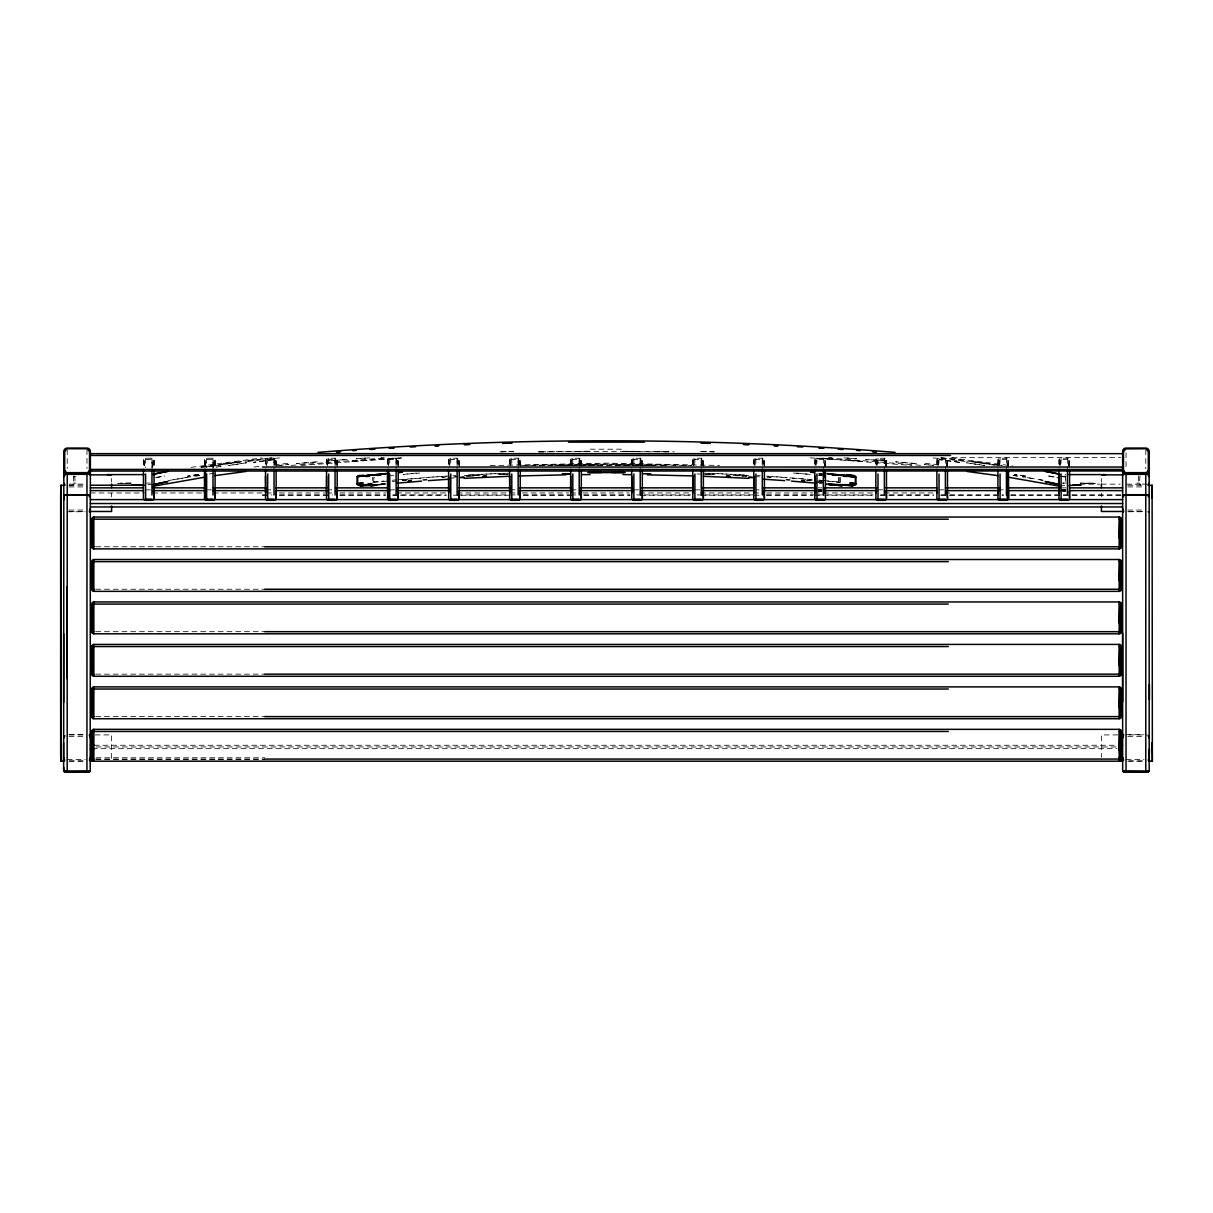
<?xml version="1.0" encoding="UTF-8"?>
<svg xmlns="http://www.w3.org/2000/svg" width="1213" height="1213" viewBox="0 0 1213 1213"><rect width="100%" height="100%" fill="white"/><g stroke="black" fill="none" stroke-linecap="round" stroke-linejoin="round"><path stroke-width="0.75" stroke-dasharray="5 3.75" d="M151.943 467.157L151.943 459.257L144.817 459.591L144.514 465.595M212.972 467.157L212.972 459.257L205.846 459.591L205.543 465.595M274.002 465.58L274.002 459.257L266.89 459.591L266.572 465.595M335.046 465.58L335.046 459.257L327.919 459.591L327.616 465.595M396.075 465.58L396.075 459.257L388.948 459.591L388.645 465.595M457.104 465.58L457.104 459.257L449.993 459.591L449.674 465.595M518.133 465.58L518.148 459.257L511.022 459.591L510.703 465.595M579.177 465.58L579.177 459.257L572.051 459.591L571.748 465.595M640.206 465.58L640.206 459.257L633.08 459.591L632.777 465.595M701.235 465.58L701.235 459.257L694.124 459.591L693.806 465.595M762.28 465.58L762.28 459.257L755.153 459.591L754.85 465.595M143.589 459.56L143.452 466.671L143.589 459.56A2.123 2.108 0 0 1 145.56 458.226L151.943 458.211A2.123 2.108 0.1 0 1 154.066 460.303L154.081 466.611A2.123 2.108 0 0 1 153.93 467.384M204.633 459.56L204.481 466.671L204.633 459.56A2.123 2.108 0 0 1 206.604 458.226L212.972 458.211A2.123 2.108 0.1 0 1 215.095 460.303L215.11 466.611A2.123 2.108 0 0 1 214.974 467.384M276.155 466.611L276.124 460.303A2.123 2.108 0.1 0 0 274.002 458.211L267.633 458.226A2.123 2.108 0 0 0 265.662 459.56L265.511 465.61M337.184 466.611L337.169 460.303A2.123 2.108 0.1 0 0 335.046 458.211L328.662 458.226A2.123 2.108 0 0 0 326.691 459.56L326.555 465.61M398.213 466.611L398.198 460.303A2.123 2.108 0.1 0 0 396.075 458.211L389.707 458.226A2.123 2.108 0 0 0 387.735 459.56L387.584 465.61M459.257 466.611L459.227 460.303A2.123 2.108 0.1 0 0 457.104 458.211L450.736 458.226A2.123 2.108 0 0 0 448.765 459.56L448.613 465.61M520.286 466.611L520.271 460.303A2.123 2.108 0.1 0 0 518.148 458.211L511.765 458.226A2.123 2.108 0 0 0 509.794 459.56L509.642 465.61M581.315 466.611L581.3 460.303A2.123 2.108 0.1 0 0 579.177 458.211L572.794 458.226A2.123 2.108 0 0 0 570.823 459.56L570.686 465.61M642.344 466.611L642.329 460.303A2.123 2.108 0.1 0 0 640.206 458.211L633.838 458.226A2.123 2.108 0 0 0 631.867 459.56L631.715 465.61M703.388 466.611L703.358 460.303A2.123 2.108 0.1 0 0 701.235 458.211L694.867 458.226A2.123 2.108 0 0 0 692.896 459.56L692.744 465.61M764.417 466.611L764.402 460.303A2.123 2.108 0.1 0 0 762.28 458.211L755.896 458.226A2.123 2.108 0 0 0 753.925 459.56L753.789 465.61M825.447 466.611L825.431 460.303A2.123 2.108 0.1 0 0 823.309 458.211L816.925 458.226A2.123 2.108 0 0 0 814.969 459.56L814.818 465.61M886.476 466.611L886.46 460.303A2.123 2.108 0.1 0 0 884.338 458.211L877.969 458.226A2.123 2.108 0 0 0 875.998 459.56L875.847 465.61M947.52 466.611L947.489 460.303A2.123 2.108 0.1 0 0 945.367 458.211L938.998 458.226A2.123 2.108 0 0 0 937.027 459.56L936.876 465.61M1008.549 466.611L1008.534 460.303A2.123 2.108 0.1 0 0 1006.411 458.211L1000.028 458.226A2.123 2.108 0 0 0 998.056 459.56L997.92 465.61M1069.578 466.611L1069.563 460.303A2.123 2.108 0.1 0 0 1067.44 458.211L1061.072 458.226A2.123 2.108 0 0 0 1059.101 459.56L1058.949 465.61M265.662 459.56L265.541 466.641M326.691 459.56L326.57 466.641M387.735 459.56L387.599 466.641M448.765 459.56L448.628 466.641M509.794 459.56L509.672 466.641M570.823 459.56L570.701 466.641M631.867 459.56L631.73 466.641M692.896 459.56L692.775 466.641M753.925 459.56L753.804 466.641M814.969 459.56L814.833 466.641M875.998 459.56L875.862 466.641M937.027 459.56L936.906 466.641M998.056 459.56L997.935 466.641M1059.101 459.56L1058.964 466.641M1138.567 475.905L1138.4 483.092L1140.554 485.215M152.717 467.354L153.005 460.303L151.943 459.257M213.746 467.354L214.034 460.303L212.972 459.257M815.879 465.595L816.182 459.591L823.309 459.257L824.37 460.303L824.385 466.611M876.908 465.595L877.226 459.591L884.338 459.257L885.399 460.303L885.414 466.611M937.937 465.595L938.255 459.591L945.367 459.257L946.428 460.303L946.458 466.611M998.981 465.595L999.285 459.591L1006.411 459.257L1007.472 460.303L1007.487 466.611M1060.01 465.595L1060.314 459.591L1067.44 459.257L1068.501 460.303L1068.517 466.611M73.341 476.133L73.523 483.092L72.446 484.154M1139.962 475.83L1139.477 483.092L1140.554 484.154M216.748 467.141L221.084 466.126L215.823 467.02M156.462 477.422L163.876 475.951M155.507 477.877L164.741 476.027M177.416 479.105L190.805 476.724L168.289 480.56M200.812 467.718L240.947 461.895L205.649 467.035M170.108 480.272L173.762 479.681M191.017 467.369L261.872 457.892M194.535 476.163L200.13 475.329M209.455 473.934L215.035 473.085M215.55 464.761L199.887 467.05L271.924 457.847M195.899 476.027L199.296 475.557M223.465 463.669L241.326 461.365M402.155 479.787L425.733 477.543A398.349 56.556 0 0 1 448.188 476.042M420.699 478.149L397.394 479.802M247.877 461.425L261.068 459.894M254.063 467.005L260.659 466.247M248.65 460.47L272.273 457.832M464.276 475.511L487.626 473.949A398.349 56.556 0 0 1 507.307 473.161M274.623 458.423L279.839 457.892M274.214 464.761L288.118 463.351M276.534 465.762L288.679 464.518L279.293 465.428M291.15 465.413L384.718 457.908M147.91 484.669L153.202 484.154M301.082 465.474L401.624 457.938M1059.192 476.648L1065.014 476.284L1065.878 481.591M1059.844 486.246L1065.12 485.215M390.601 475.541L393.725 475.253M446.49 476.193L425.733 477.543M554.584 465.565L581.937 465.186A390.92 55.51 0 0 1 631.063 465.186L654.975 465.504M445.277 477.376L441.866 477.649L445.641 477.422M539.179 465.792L552.855 465.534M1092.958 483.092L1080.222 483.092L1095.233 483.471L1081.314 483.471M365.416 460.212L350.254 461.304L402.974 457.862M402.458 480.454L405.9 480.212M369.54 457.892L356.273 458.666L369.055 457.877M477.285 475.572L466.11 476.118M384.551 457.908L380.837 458.135L384.294 457.923M508.702 473.206L471.584 474.723A398.349 56.556 0 0 0 465.246 475.056M453.996 476.906L457.043 476.724L453.707 476.876M387.281 481.106L374.332 482.243L374.301 477.361M468.9 476.148L478.165 475.678M130.913 483.183L120.042 483.092M466.247 476.087L480.393 475.36M490.173 465.595L606.5 463.123L719.597 465.458M580.466 465.201L597.812 465.095L563.181 465.413M416.332 473.055L403.216 474.404A389.858 55.358 0 0 1 419.622 473.055M69.217 485.336C75.57 487.201 75.509 480.105 74.433 475.905M502.789 474.586L507.413 474.404M562.498 465.565L650.502 465.565M499.741 474.586L504.79 474.465A397.273 56.405 0 0 1 508.08 474.328M538.663 451.858L590.428 451.281L541.741 451.797M538.481 451.858L545.941 451.706M558.025 465.504L573.779 465.276M660.145 465.534L668.818 465.398M576.493 451.357L674.337 451.858M145.56 489.855L150.351 489.84M206.604 489.855L211.38 489.84M267.633 489.855L270.817 489.84M328.662 489.855L331.846 489.84M389.707 489.855L394.483 489.84M511.765 489.855L514.949 489.84M572.794 489.855L575.993 489.84M633.838 489.855L638.614 489.84M694.867 489.855L699.643 489.84M755.896 489.855L759.08 489.84M816.925 489.855L821.717 489.84M877.969 489.855L882.746 489.84M938.998 489.855L943.775 489.84M1000.028 489.855L1003.227 489.84M1061.072 489.855L1065.848 489.84M818.532 490.886L821.717 490.886M1062.664 490.886L1065.848 490.886M590.215 449.189L622.785 449.189M952.099 457.68L1120.736 457.544M73.523 476.724L76.04 476.724M73.523 483.092L76.04 483.092M131.14 483.092L117.767 483.471L130.064 483.381M146.697 483.092L150.397 483.092M1066.303 483.092L1062.603 483.092L1066.47 483.29M1136.96 483.092L1139.477 483.092M69.217 484.154L85.062 484.154M1079.904 484.154L1099.812 484.154M1101.313 484.154L1120.175 484.154M1126.498 484.154L1143.783 484.154M69.02 485.215L85.183 485.215M1127.817 485.215L1143.98 485.215M69.02 486.913L86.972 486.913M1127.817 486.913L1145.769 486.913M818.244 487.853L822.02 487.853M1061.997 487.853L1065.909 487.853M818.244 489.521L822.02 489.521M1061.997 489.521L1065.909 489.521M818.244 490.613L822.02 490.613M1062.027 490.613L1065.909 490.613M817.956 490.901L822.02 490.901M818.244 491.28L822.02 491.28M1062.027 491.28L1065.909 491.28M90.369 492.963L141.527 492.963M152.762 492.963L202.162 492.963M213.261 492.963L264.692 492.963M266.193 492.963L272.273 492.963M279.43 492.963L325.327 492.963M326.691 492.963L332.893 492.963M339.928 492.963L385.946 492.963M396.651 492.963L446.581 492.963M457.149 492.963L508.186 492.963M510.082 492.963L515.752 492.963M522.378 492.963L568.685 492.963M570.58 492.963L576.251 492.963M582.998 492.963L629.183 492.963M639.842 492.963L689.681 492.963M700.477 492.963L752.075 492.963M753.531 492.963L759.641 492.963M766.798 492.963L812.574 492.963M814.166 492.963L822.02 492.963M823.642 492.963L873.072 492.963M884.277 492.963L933.57 492.963M944.897 492.963L950.583 492.963M262.417 494.919L271.894 494.919M279.43 494.919L332.514 494.919M339.928 494.919L385.567 494.919M392.86 494.919L446.202 494.919M457.149 494.919L508.732 494.919M510.082 494.919L516.313 494.919M523.319 494.919L569.367 494.919M570.58 494.919L576.948 494.919M583.817 494.919L630.002 494.919M636.749 494.919L642.42 494.919M644.315 494.919L690.622 494.919M697.248 494.919L702.918 494.919M704.814 494.919L755.851 494.919M766.419 494.919L816.349 494.919M818.244 494.919L873.072 494.919M880.638 494.919L933.57 494.919M941.136 494.919L1003.257 494.919M1010.838 494.919L1122.631 494.919M262.417 495.222L268.103 495.222M279.43 495.222L328.723 495.222M339.928 495.222L385.567 495.222M392.86 495.222L398.834 495.222M400.426 495.222L446.202 495.222M453.359 495.222L459.469 495.222M460.925 495.222L512.523 495.222M523.319 495.222L573.158 495.222M583.817 495.222L630.002 495.222M640.525 495.222L690.622 495.222M701.023 495.222L752.075 495.222M753.97 495.222L759.641 495.222M766.419 495.222L812.574 495.222M814.469 495.222L873.072 495.222M880.107 495.222L933.57 495.222M940.727 495.222L1003.53 495.222M1010.838 495.222L1122.631 495.222M69.02 510.051L85.183 510.051M1127.817 510.051L1143.98 510.051M69.353 511.477L84.046 511.477M1128.954 511.477L1143.647 511.477M67.231 511.75L85.183 511.75M1127.817 511.75L1143.98 511.75M95.706 546.775L264.707 546.775M95.706 589.23L264.707 589.23M95.706 631.685L264.707 631.685M95.706 674.155L264.707 674.155M95.706 716.61L264.707 716.61M69.02 734.653L85.183 734.653M1126.028 734.653L1143.98 734.653M69.353 734.911L84.046 734.911M95.069 734.911L111.596 734.911L111.596 759.065M1117.931 734.911L1101.404 734.911L1101.404 757.2M1128.954 734.911L1147.331 734.911M69.02 736.352L85.183 736.352M1127.817 736.352L1143.98 736.352M94.159 745.267L1116.961 745.267M96.039 746.965L1120.736 746.965M92.264 748.664L1116.961 748.664M96.039 757.791L264.692 757.791M95.706 759.065L264.707 759.065M67.231 759.49L85.183 759.49M96.039 759.49L264.692 759.49M1126.028 759.49L1143.98 759.49M69.353 760.915L84.046 760.915M1128.954 760.915L1143.647 760.915M69.02 761.188L85.183 761.188M1127.817 761.188L1143.98 761.188M636.507 451.357L622.572 451.281L667.059 451.706M654.959 451.554L671.259 451.797M649.819 465.413L615.188 465.095L658.416 465.565M812.149 479.499L766.51 476.193M1142.252 484.078L1147.013 484.154M713.259 474.586L708.21 474.465A397.273 56.405 0 0 0 704.905 474.328M746.89 476.118L735.715 475.572M796.668 473.055L812.968 474.677M705.587 474.404L710.212 474.586M755.957 476.724L759.293 476.876M819.124 481.697L822.399 481.849L819.275 481.561M732.986 475.572L744.1 476.148M736.139 475.541L746.753 476.087M818.972 473.676L822.353 473.858M810.026 457.862L862.746 461.304L847.584 460.212M843.945 457.877L856.727 458.666L843.46 457.892M828.706 457.923L832.163 458.135L828.449 457.908M816.637 458.241L832.209 459.196M704.298 473.206L741.416 474.723A398.349 56.556 0 0 1 747.754 475.056M767.359 477.422L771.134 477.649L767.723 477.376M828.282 457.908L921.85 465.413M822.793 458.575L911.918 465.474M807.1 480.212L810.542 480.454M819.306 474.101L822.49 474.344A390.92 55.51 0 0 0 817.759 473.874M997.874 465.292L972.053 461.895L997.222 465.58M816.152 474.965L822.399 475.541L819.124 475.087M818.002 482.319L822.49 482.729A390.904 55.51 0 0 0 817.759 482.289M819.351 483.487L822.444 483.775M820.731 475.572L825.31 476.012M933.707 465.428L924.321 464.518L933.009 465.413M933.161 457.892L938.377 458.423M924.882 463.351L938.786 464.761M940.727 457.832L1001.529 465.352M941.076 457.847L964.35 460.47M748.724 475.511L725.374 473.949A398.349 56.556 0 0 0 705.693 473.161M951.128 457.892L1013.037 465.989M951.932 459.894L965.123 461.425M792.301 478.149L810.845 479.787M971.674 461.365L989.535 463.669M818.972 480.242L840.23 482.531M1013.704 475.557L1017.101 476.027M997.45 464.761L1002.681 465.534M1012.87 475.329L1018.465 476.163M1039.238 479.681L1042.892 480.272M1042.983 480.257L1022.195 476.724L1035.584 479.105M1062.376 476.103L1066.015 476.724L1064.438 475.087M1062.33 476.512L1065.469 477.134L1065.681 480.333M1049.124 475.951L1058.388 477.801M1048.259 476.027L1057.493 477.877M762.28 459.257L763.341 460.303L763.356 466.611M701.235 459.257L702.297 460.303L702.327 466.611M640.206 459.257L641.268 460.303L641.283 466.611M579.177 459.257L580.239 460.303L580.254 466.611M518.148 459.257L519.209 460.303L519.225 466.611M457.104 459.257L458.165 460.303L458.196 466.611M396.075 459.257L397.136 460.303L397.151 466.611M335.046 459.257L336.107 460.303L336.122 466.611M274.002 459.257L275.063 460.303L275.093 466.611M1060.01 460.334L1060.026 465.064M998.981 460.334L998.996 465.064M937.937 460.334L937.952 465.064M876.908 460.334L876.923 465.064M815.879 460.334L815.894 465.064M754.85 460.334L754.865 465.064M693.806 460.334L693.821 465.064M632.777 460.334L632.792 465.064M571.748 460.334L571.763 465.064M510.703 460.334L510.718 465.064M449.674 460.334L449.689 465.064M388.645 460.334L388.66 465.064M327.616 460.334L327.631 465.064M266.572 460.334L266.587 465.064M205.543 460.334L205.558 466.641M144.514 460.334L144.529 466.641M1145.769 449.735L1145.769 468.825M1126.028 452.843L1126.028 468.491M1101.404 478.529L1101.404 482.183M1101.404 493.175L1101.404 496.83M1069.563 460.303L1069.563 465.883M1068.501 460.303L1068.501 465.883M1067.44 458.211L1067.44 468.749M1061.072 458.226L1061.072 465.762M1008.534 460.303L1008.534 465.883M1007.472 460.303L1007.472 465.883M1006.411 458.211L1006.411 468.749M1000.028 458.226L1000.028 465.762M947.489 460.303L947.489 465.883M946.428 460.303L946.428 465.883M945.367 458.211L945.367 468.749M938.998 458.226L938.998 465.762M886.46 460.303L886.46 465.883M885.399 460.303L885.399 465.883M884.338 458.211L884.338 468.749M877.969 458.226L877.969 465.762M840.473 477.361L840.473 482.092M839.229 477.361L839.229 482.243M838.699 477.361L838.699 482.092M825.431 460.303L825.431 465.883M824.37 460.303L824.37 465.883M823.309 458.211L823.309 468.749M816.925 458.226L816.925 465.762M764.402 460.303L764.402 465.883M763.341 460.303L763.341 465.883M762.28 458.211L762.28 468.749M755.896 458.226L755.896 465.762M703.358 460.303L703.358 465.883M702.297 460.303L702.297 465.883M701.235 458.211L701.235 468.749M694.867 458.226L694.867 465.762M642.329 460.303L642.329 465.883M641.268 460.303L641.268 465.883M640.206 458.211L640.206 468.749M633.838 458.226L633.838 465.762M581.3 460.303L581.3 465.883M580.239 460.303L580.239 465.883M579.177 458.211L579.177 468.749M572.794 458.226L572.794 465.762M520.271 460.303L520.271 465.883M519.209 460.303L519.209 465.883M518.148 458.211L518.148 468.749M511.765 458.226L511.765 465.762M459.227 460.303L459.227 465.883M458.165 460.303L458.165 465.883M457.104 458.211L457.104 468.749M450.736 458.226L450.736 465.762M398.198 460.303L398.198 465.883M397.136 460.303L397.136 465.883M396.075 458.211L396.075 468.749M389.707 458.226L389.707 465.762M373.771 477.361L373.771 482.243M372.527 477.361L372.527 480.515M337.169 460.303L337.169 465.883M336.107 460.303L336.107 465.883M335.046 458.211L335.046 468.749M328.662 458.226L328.662 465.762M276.124 460.303L276.124 465.883M275.063 460.303L275.063 465.883M274.002 458.211L274.002 468.749M267.633 458.226L267.633 465.762M215.095 460.303L215.095 467.733M214.034 460.303L214.034 467.748M212.972 458.211L212.972 468.749M206.604 458.226L206.604 467.642M154.066 460.303L154.066 467.733M153.005 460.303L153.005 467.748M151.943 458.211L151.943 468.749M145.56 458.226L145.56 467.642M111.596 478.529L111.596 482.183M111.596 493.175L111.596 496.83M86.972 449.614L86.972 468.491M67.231 449.735L67.231 468.324M819.002 473.798A398.349 56.556 0 0 1 822.384 474.101M372.618 482.152A398.349 56.556 0 0 1 383.945 481.03M392.284 480.257A398.349 56.556 0 0 1 397.379 479.802M452.783 475.754A398.349 56.556 0 0 1 455.876 475.572M757.124 475.572A398.349 56.556 0 0 1 760.217 475.754M767.844 476.224A398.349 56.556 0 0 1 787.252 477.543M819.002 480.105A398.349 56.556 0 0 1 822.384 480.409M824.052 480.56A398.349 56.556 0 0 1 840.382 482.152M498.149 474.586A397.682 56.465 0 0 1 508.808 474.177M697.081 473.934A397.682 56.465 0 0 1 700.614 474.056M704.192 474.177A397.682 56.465 0 0 1 714.851 474.586M392.148 481.485A397.273 56.405 0 0 1 397.212 481.045M402.322 480.591A397.273 56.405 0 0 1 405.764 480.303M807.206 480.303A397.273 56.405 0 0 1 814.075 480.894M815.773 481.045A397.273 56.405 0 0 1 820.822 481.485M449.477 478.165A390.904 55.51 0 0 1 454.905 477.831M403.201 480.697A389.873 55.358 0 0 1 406.431 480.424M806.569 480.424A389.873 55.358 0 0 1 809.799 480.712M793.378 473.055A389.858 55.358 0 0 1 809.784 474.404M1065.12 474.601A2.123 1.774 -90 0 1 1065.787 474.738M198.583 474.389L187.393 476.148L198.583 474.389M246.497 462.775L228.59 465.489L246.497 462.775M273.304 459.666L253.426 462.335L273.304 459.666M317.412 461.865L296.472 463.624L317.412 461.865M347.297 459.454L325.948 461.001L347.297 459.454M513.766 451.327L498.77 451.858L513.766 451.327M529.656 465.246L521.302 465.489L606.5 464.17L691.698 465.489L632.337 464.291A397.333 56.42 0 0 0 580.663 464.291L529.656 465.246M1025.607 476.148L1014.417 474.389L1025.607 476.148M714.23 451.858L699.234 451.327L714.123 451.812M887.052 461.001L865.703 459.454L887.052 461.001M916.528 463.624L895.588 461.865L916.528 463.624M959.574 462.335L939.696 459.666L959.574 462.335M984.41 465.489L966.503 462.775L984.41 465.489"/><path stroke-width="1.5" d="M63.652 702.357L63.652 633.732M67.185 678.734L67.185 586.713M265.511 476.133L265.662 491.174A2.123 2.092 0 0 1 266.132 490.461M326.555 476.133L326.57 498.225A2.123 2.092 0 0 0 328.693 500.302L335.061 500.287A2.123 2.092 0 0 0 337.184 498.194L337.169 469.598M387.584 476.133L387.735 491.174A2.123 2.092 0 0 1 388.918 489.991M448.613 476.133L448.765 491.174A2.123 2.092 0 0 1 449.235 490.461M509.642 476.133L509.794 491.174A2.123 2.092 0 0 1 510.264 490.461M570.686 491.856L570.686 476.133M631.715 476.133L631.867 491.174A2.123 2.092 0 0 1 632.337 490.461M692.744 476.133L692.896 491.174A2.123 2.092 0 0 1 693.366 490.461M753.789 476.133L753.804 498.225A2.123 2.092 0 0 0 755.926 500.302L762.295 500.287A2.123 2.092 0 0 0 764.417 498.194L764.402 469.598M814.818 476.133L814.969 491.174A2.123 2.092 0 0 1 815.439 490.461M1058.949 476.133L1059.101 491.174A2.123 2.092 0 0 1 1059.571 490.461M1122.631 701.796L1122.631 633.004M1121.146 547.594L1121.024 547.836A2.123 2.123 0 0 1 1119.174 548.898L93.826 548.898A2.123 2.123 0 0 1 91.703 546.775L91.763 519.179A2.123 2.123 0 0 1 93.826 517.056L1119.174 517.056A2.123 2.123 0 0 1 1121.024 518.118L1121.146 518.36M1121.146 590.049L1121.024 590.291A2.123 2.123 0 0 1 1119.174 591.353L93.826 591.353A2.123 2.123 0 0 1 91.703 589.23L91.763 561.634A2.123 2.123 0 0 1 93.826 559.511L1119.174 559.511A2.123 2.123 0 0 1 1121.024 560.573L1121.146 560.815M1121.146 632.504L1121.024 632.746A2.123 2.123 0 0 1 1119.174 633.808L93.826 633.808A2.123 2.123 0 0 1 91.703 631.685L91.763 604.089A2.123 2.123 0 0 1 93.826 601.966L1119.174 601.966A2.123 2.123 0 0 1 1121.024 603.028L1121.146 603.286M1121.146 674.959L1121.024 675.216A2.123 2.123 0 0 1 1119.174 676.278L93.826 676.278A2.123 2.123 0 0 1 91.703 674.155L91.763 646.544A2.123 2.123 0 0 1 93.826 644.421L1119.174 644.421A2.123 2.123 0 0 1 1121.024 645.483L1121.146 645.741M1121.146 717.414L1121.024 717.671A2.123 2.123 0 0 1 1119.174 718.733L93.826 718.733A2.123 2.123 0 0 1 91.703 716.61L91.763 689.014A2.123 2.123 0 0 1 93.826 686.892L1119.174 686.892A2.123 2.123 0 0 1 1121.024 687.953L1121.146 688.196M93.826 729.347L93.826 761.188A2.123 2.123 0 0 1 91.703 759.065L91.763 731.469A2.123 2.123 0 0 1 93.826 729.347L1119.174 729.347A2.123 2.123 0 0 1 1121.024 730.408L1121.146 730.651M948.293 519.179L91.703 519.179L91.854 526.078M948.293 561.634L91.703 561.634L91.854 568.533M948.293 604.089L91.703 604.089L91.854 610.988M948.293 646.544L91.703 646.544L91.854 653.443M948.293 689.014L91.703 689.014L91.854 695.913M948.293 731.469L91.703 731.469L91.854 738.368M205.558 487.687L205.619 484.442M388.66 487.687L388.66 477.164M1007.472 470.841L1007.472 481.379M1121.024 546.775L1121.024 519.179M1121.024 589.23L1121.024 561.634M1121.024 631.685L1121.024 604.089M1121.024 674.155L1121.024 646.544M1121.024 716.61L1121.024 689.014M1121.024 759.065L1121.024 731.469M63.834 485.473L60.908 485.215L60.65 495.617L60.65 754.986L60.908 761.188L63.834 761.188M63.652 500.135L63.789 495.192L64.805 494.934L90.323 495.238L89.14 496.799M91.854 539.876L91.763 546.775L93.826 546.775M91.854 582.331L91.763 589.23L93.826 589.23M91.854 624.786L91.763 631.685L93.826 631.685M91.854 667.256L91.763 674.155L93.826 674.155M91.854 709.711L91.763 716.61L93.826 716.61M91.854 752.166L91.763 759.065L93.826 759.065M1121.024 518.118L1121.024 547.836M1121.024 560.573L1121.024 590.291M1121.024 603.028L1121.024 632.746M1121.024 645.483L1121.024 675.216M1121.024 687.953L1121.024 717.671M1121.024 730.408L1121.024 760.126A2.123 2.123 0 0 1 1119.174 761.188L1119.174 729.347M63.834 738.05L64.835 735.639M205.816 489.991A2.123 2.092 0 0 0 204.633 491.174L204.497 498.225A2.123 2.092 0 0 0 206.635 500.302L213.003 500.287A2.123 2.092 0 0 0 215.11 498.194L215.095 469.598M265.662 491.174L265.541 498.225A2.123 2.092 0 0 0 267.664 500.302L274.032 500.287A2.123 2.092 0 0 0 276.155 498.194L276.124 469.598M387.735 491.174L387.599 498.225A2.123 2.092 0 0 0 389.737 500.302L396.105 500.287A2.123 2.092 0 0 0 398.213 498.194L398.198 469.598M448.765 491.174L448.628 498.225A2.123 2.092 0 0 0 450.766 500.302L457.134 500.287A2.123 2.092 0 0 0 459.257 498.194L459.227 469.598M509.794 491.174L509.672 498.225A2.123 2.092 0 0 0 511.795 500.302L518.163 500.287A2.123 2.092 0 0 0 520.286 498.194L520.271 469.598M631.867 491.174L631.73 498.225A2.123 2.092 0 0 0 633.868 500.302L640.237 500.287A2.123 2.092 0 0 0 642.344 498.194L642.329 469.598M692.896 491.174L692.775 498.225A2.123 2.092 0 0 0 694.897 500.302L701.266 500.287A2.123 2.092 0 0 0 703.388 498.194L703.358 469.598M814.969 491.174L814.833 498.225A2.123 2.092 0 0 0 816.971 500.302L823.339 500.287A2.123 2.092 0 0 0 825.447 498.194L825.447 471.872M876.468 490.461A2.123 2.092 0 0 0 875.998 491.174L875.862 498.225A2.123 2.092 0 0 0 878 500.302L884.368 500.287A2.123 2.092 0 0 0 886.476 498.194L886.46 469.598M999.254 489.991A2.123 2.092 0 0 0 998.056 491.174L997.935 498.225A2.123 2.092 0 0 0 1000.058 500.302L1006.426 500.287A2.123 2.092 0 0 0 1008.549 498.194L1008.534 469.598M1059.101 491.174L1058.964 498.225A2.123 2.092 0 0 0 1061.102 500.302L1067.47 500.287A2.123 2.092 0 0 0 1069.578 498.194L1069.563 469.598M1149.166 757.791L1148.165 760.187M63.834 476.724L65.168 474.753M143.452 491.856L143.468 498.225A2.123 2.092 0 0 0 145.605 500.302L151.974 500.287A2.123 2.092 0 0 0 154.081 498.194L154.066 469.598M936.876 491.856L936.906 498.225A2.123 2.092 0 0 0 939.029 500.302L945.397 500.287A2.123 2.092 0 0 0 947.52 498.194L947.489 469.598M1149.166 483.092L1147.832 485.048M1152.092 498.316L1152.092 485.215L1149.166 485.473M1122.631 495.783L1126.028 494.707L1145.785 494.707L1149.181 495.192L1148.195 496.754M851.314 483.32A398.349 56.556 0 0 1 854.361 483.669L852.663 484.715L841.686 484.654M63.834 470.962A3.396 3.366 0 0 0 67.231 474.328L67.185 770.771L63.652 770.983L66.397 771.013M64.486 771.013L89.489 770.801L89.322 772.075L87.7 772.105L64.486 772.075L64.486 771.013L66.048 771.043L66.048 772.105M64.486 772.075L64.653 770.786M87.381 771.028L90.187 770.998L90.369 451.418A3.396 3.366 0 0 0 86.972 448.067L67.231 448.067A3.396 3.366 0 0 0 63.834 451.418L63.652 770.983L66.563 770.771M66.988 771.059L65.457 770.998M86.73 771.059L90.323 770.816L87.563 770.786M88.488 770.998L90.323 770.816M89.322 772.075L89.489 770.801M64.683 450.478L66.275 448.749L87.927 448.749L89.519 450.326L89.519 471.918M64.683 471.766L66.275 473.479L87.927 473.479L89.519 471.766M855.332 483.669L852.663 485.761L828.221 484.321L855.241 485.064L855.938 483.653L849.782 482.956L855.862 484.396L855.862 476.633L854.437 475.557L848.205 475.936M825.613 484.078L842.247 485.761L828.221 484.321L853.74 485.382L855.332 483.82L855.332 477.361M1148.317 450.478L1146.725 448.749L1125.073 448.901L1123.481 450.326L1123.481 471.918M1123.481 450.478L1125.073 448.901M1123.481 471.766L1125.073 473.479L1146.725 473.479L1148.317 471.766M373.907 484.7L357.759 485.064L357.062 483.653L363.218 482.956L357.138 484.396L357.138 476.633L358.563 475.541L363.809 475.253M1058.737 475.011L1059.798 474.601M357.668 483.669L360.337 485.761L372.179 485.382L359.26 485.382L357.668 483.82L357.668 477.361M1122.874 495.071L1122.662 496.496L1123.663 496.754M1124.33 495.192L1147.483 495.192M65.487 495.192L88.625 495.238M153.308 484.594L167.91 481.516L154.096 484.487M153.263 474.147L168.471 471.205L153.99 474.025M153.156 486.246L205.619 477.043M214.822 475.663L245.784 471.478M365.704 476.406L369.237 475.936M372.952 485.336L385.188 483.926L381.428 484.184M371.314 485.731L376.697 485.139L370.753 485.761M361.459 476.178L369.798 475.299M1146.755 771.043L1148.347 771.013L1122.631 770.801L1126.058 771.059L1124.33 770.801L1126.028 770.771L1126.028 474.328A3.396 3.366 0 0 1 1122.631 470.962L90.369 471.053A3.396 3.366 0 0 1 86.972 474.328L67.231 474.328M373.134 474.935L376.091 474.632M371.314 484.654L360.337 484.715L358.639 483.669A398.349 56.556 0 0 1 361.686 483.32M385.537 473.707L388.857 473.404M396.818 483.199L421.502 481.136M317.958 452.358C509.885 436.923 703.115 436.923 895.042 452.358M411.177 480.909L408.144 481.167L411.45 480.894M337.062 451.858L340.626 451.585M358.639 483.669L362.171 483.381M336.456 451.888L340.216 451.6M423.216 479.969L426.642 479.711M352.847 450.645L356.258 450.402M428.356 480.636L449.477 479.211M371.269 449.386L374.923 449.128M369.95 449.462L373.407 449.235M389.267 448.234L394.316 447.915M389.479 448.234L393.255 448.006M464.048 477.3L460.379 477.513L464.094 477.316M464.048 478.347L509.687 476.269M410.221 447.036L415.574 446.748M435.255 445.808L438.863 445.626L435.285 445.793M482.759 476.345L486.534 476.163L483.502 476.3M519.103 475.936L565.637 474.844M1069.169 485.443L1081.147 485.064L1072.656 485.215M502.622 443.336L511.007 443.124M502.773 443.351L512.053 443.109M1148.347 772.075L1123.481 771.847L1148.347 772.075L1148.317 770.786M89.322 771.013L87.7 771.043L87.7 772.105M64.653 771.847L89.489 771.862M562.392 473.843L570.519 473.722M1125.103 771.043L1123.481 770.786L1125.406 770.771M562.498 473.813L570.019 473.722M568.488 442.139L644.512 442.139M587.789 472.524L601.405 472.464M581.937 474.647L590.109 474.586M145.59 499.256L151.959 499.24M206.635 499.256L213.003 499.24M267.664 499.256L274.032 499.24M328.693 499.256L335.061 499.24M389.722 499.256L396.09 499.24M450.766 499.256L457.134 499.24M511.795 499.256L518.163 499.24M572.824 499.256L579.192 499.24M633.868 499.256L640.237 499.24M694.897 499.256L701.266 499.24M755.926 499.256L762.295 499.24M816.956 499.256L823.324 499.24M878 499.256L884.368 499.24M570.686 491.947L570.701 498.225A2.123 2.092 0 0 0 572.824 500.302L579.207 500.287A2.123 2.092 0 0 0 581.315 498.194L581.3 469.598M939.029 499.256L945.397 499.24M1000.058 499.256L1006.426 499.24M1061.102 499.256L1067.47 499.24M90.369 453.647L1122.631 453.662M90.369 455.466L950.583 455.466M262.417 467.035L1122.631 467.035M90.369 469.431L1122.631 469.431M1126.028 474.328L1145.769 474.328A3.396 3.366 0 0 0 1149.166 470.962M107.184 474.601L144.013 474.601M1068.987 474.601L1105.816 474.601M89.55 474.859L111.596 474.859M1101.404 474.859L1123.45 474.859M849.191 475.253L853.74 475.936M91.157 485.215L144.013 485.215M90.369 487.853L143.301 487.853M152.762 487.853L205.694 487.853M213.261 487.853L266.208 487.853M275.654 487.853L326.828 487.853M336.153 487.853L389.358 487.853M396.651 487.853L449.993 487.853M459.03 487.853L510.628 487.853M519.528 487.853L571.262 487.853M580.026 487.853L632.974 487.853M641.359 487.853L693.472 487.853M701.993 487.853L753.97 487.853M763.417 487.853L816.349 487.853M825.158 487.853L876.847 487.853M885.793 487.853L937.346 487.853M946.413 487.853L999.739 487.853M1007.048 487.853L1060.238 487.853M1069.578 487.853L1122.631 487.853M90.369 490.613L143.407 490.613M152.762 490.613L205.907 490.613M213.261 490.613L266.511 490.613M275.654 490.613L327.131 490.613M336.153 490.613L389.631 490.613M396.651 490.613L450.235 490.613M459.03 490.613L510.855 490.613M519.528 490.613L571.459 490.613M580.026 490.613L632.974 490.613M641.541 490.613L693.472 490.613M702.145 490.613L753.97 490.613M762.765 490.613L816.349 490.613M825.265 490.613L876.847 490.613M885.869 490.613L937.346 490.613M946.489 490.613L999.739 490.613M1007.093 490.613L1060.238 490.613M1069.593 490.613L1122.631 490.613M90.369 499.604L1122.631 499.604M90.369 503.531L1122.631 503.531M90.369 506.958L1122.631 506.958M89.55 511.477L111.596 511.477L111.596 505.988M1123.45 511.477L1101.404 511.477L1101.404 505.988M89.383 511.75L90.369 511.75M1122.631 511.75L1123.617 511.75M1148.165 511.75L1149.166 511.75M1119.174 519.179L1121.297 519.179M264.707 546.775L1121.297 546.775M1119.174 561.634L1121.297 561.634M264.707 589.23L1121.297 589.23M1119.174 604.089L1121.297 604.089M264.707 631.685L1121.297 631.685M1119.174 646.544L1121.297 646.544M264.707 674.155L1121.297 674.155M1119.174 689.014L1121.297 689.014M264.707 716.61L1121.297 716.61M1119.174 731.469L1121.297 731.469M89.383 734.653L90.369 734.653M1122.631 734.653L1123.617 734.653M89.55 734.911L93.234 734.911M1119.766 734.911L1123.45 734.911M90.369 745.267L94.159 745.267M1118.841 745.267L1122.631 745.267M90.369 748.664L94.159 748.664M1118.841 757.791L1122.631 757.791A3.396 3.396 0 0 0 1123.617 760.187L1122.631 757.791M264.707 759.065L1121.297 759.065M90.369 761.188L1122.631 761.188M1152.092 485.215L1152.35 761.188L1149.166 761.188L1149.424 748.8M63.789 770.801L65.487 770.801M611.595 472.464L625.211 472.524M622.891 474.586L631.063 474.647M642.481 473.722L650.502 473.813M1146.406 770.771L1149.196 770.983L1145.785 770.74L1145.769 474.328M615.112 472.6L597.888 472.6A397.303 56.42 0 0 0 589.275 472.63M647.363 473.783L650.608 473.843M647.363 474.844L693.897 475.936M140.344 485.215L131.853 485.064L143.831 485.443M701.993 443.124L710.378 443.336M700.947 443.109L710.227 443.351M703.313 476.269L748.952 478.347M777.715 445.793L774.106 445.626L777.745 445.808M729.498 476.3L726.466 476.163L730.241 476.345M797.426 446.748L802.779 447.036M748.906 477.316L752.591 477.513L748.952 477.3M819.745 448.006L823.521 448.234M818.684 447.915L823.733 448.234M763.523 479.211L784.644 480.636M839.593 449.235L843.05 449.462M838.077 449.128L841.731 449.386M856.742 450.402L860.153 450.645M786.358 479.711L789.784 479.969M872.784 451.6L876.544 451.888M791.498 481.136L816.182 483.199M872.374 451.585L875.938 451.858M850.829 483.381L854.361 483.669M801.55 480.894L804.856 481.167L801.823 480.909M836.909 474.632L839.866 474.935M843.202 475.299L851.541 476.178M846.553 474.586L852.663 475.253M852.663 485.761L846.553 485.094L853.74 485.382M88.625 770.816L86.942 770.786L86.972 474.328M967.216 471.478L998.178 475.663M843.763 475.936L847.296 476.406M832.285 474.92L835.575 475.36A398.349 56.571 0 0 0 832.33 475.041M1007.381 477.043L1059.844 486.246M153.202 474.601L154.263 475.011M1059.01 474.025L1044.529 471.205L1059.737 474.147M1058.904 484.487L1045.09 481.516L1059.692 484.594M840.033 485.367L839.062 484.7M1007.184 489.976L1008.534 491.917L1008.549 498.194M213.761 489.976L215.095 491.917L215.11 498.194M65.168 485.048L63.834 483.092M1147.832 474.753L1149.166 476.724M87.927 448.901L89.519 450.478M946.868 490.431L947.52 498.194M763.765 490.431L764.417 498.194M702.736 490.431L703.388 498.194M580.678 490.431L581.315 498.194M519.634 490.431L520.286 498.194M397.576 490.431L398.213 498.194M336.547 490.431L337.184 498.194M153.445 490.431L154.081 498.194M1148.165 735.639L1149.166 738.05M1069.411 491.144L1069.578 498.194M886.309 491.144L886.476 498.194M459.075 491.144L459.257 498.194M275.973 491.144L276.155 498.194M63.652 767.359L63.864 771.013M1152.35 761.188L1152.092 742.614M1149.166 754.759L1149.424 761.188M205.558 477.164L205.619 480.924M1007.472 491.917L1007.487 498.194L1007.472 469.598M642.329 491.917L642.344 498.194M388.645 491.947L388.66 498.225L388.645 469.37M205.543 491.947L205.558 498.225L205.543 469.37M1149.424 684.557L1149.424 699.628M1149.181 770.801L1149.166 451.418A3.396 3.366 0 0 0 1145.769 448.067L1126.028 448.067A3.396 3.366 0 0 0 1122.631 451.418L1122.662 770.983M1148.317 450.326L1148.317 471.918M1146.725 473.479L1125.073 473.479M1146.725 770.755L1146.755 772.105M1125.073 770.755L1125.103 772.105M1123.481 770.786L1123.511 772.075M1119.174 517.056L1119.174 548.898M1119.174 559.511L1119.174 591.353M1119.174 601.966L1119.174 633.808M1119.174 644.421L1119.174 676.278M1119.174 686.892L1119.174 718.733M1101.404 484.017L1101.404 487.671M1067.47 470.477L1067.47 495.025M1061.102 473.995L1061.102 500.302M1058.949 469.37L1058.964 492.963M1006.426 470.477L1006.426 495.025M1000.058 473.995L1000.058 500.302M997.92 469.37L997.935 492.963M945.397 470.477L945.397 495.025M939.029 473.995L939.029 500.302M936.876 469.37L936.906 492.963M884.368 470.477L884.368 495.025M878 473.995L878 500.302M875.847 469.37L875.862 492.963M824.385 471.872L824.385 477.513M824.385 487.671L824.385 492.933M823.339 470.477L823.339 495.025M816.971 473.995L816.971 500.302M814.818 469.37L814.833 492.963M762.295 470.477L762.295 495.025M755.926 473.995L755.926 500.302M753.789 469.37L753.804 492.963M701.266 470.477L701.266 495.025M694.897 473.995L694.897 500.302M692.744 469.37L692.775 492.963M640.237 470.477L640.237 495.025M633.868 473.995L633.868 500.302M631.715 469.37L631.73 492.963M579.207 470.477L579.207 495.025M572.824 473.995L572.824 500.302M570.686 469.37L570.701 492.963M518.163 470.477L518.163 495.025M511.795 473.995L511.795 500.302M509.642 469.37L509.672 492.963M457.134 470.477L457.134 495.025M450.766 473.995L450.766 500.302M448.613 469.37L448.628 492.963M396.105 470.477L396.105 495.025M389.737 473.995L389.737 500.302M387.584 469.37L387.599 492.963M359.26 475.784L364.795 475.784A397.303 56.42 0 0 0 361.838 476.133M335.061 470.477L335.061 495.025M328.693 473.995L328.693 500.302M326.555 469.37L326.57 492.963M274.032 470.477L274.032 495.025M267.664 473.995L267.664 500.302M265.511 469.37L265.541 492.963M213.003 470.477L213.003 495.025M206.635 473.995L206.635 500.302M204.481 469.37L204.497 492.963M151.974 470.477L151.974 495.025M145.605 473.995L145.605 500.302M143.452 469.37L143.468 492.963M111.596 484.017L111.596 487.671M93.826 517.056L93.826 548.898M93.826 559.511L93.826 591.353M93.826 601.966L93.826 633.808M93.826 644.421L93.826 676.278M93.826 686.892L93.826 718.733M91.703 519.179L91.703 546.775M91.703 561.634L91.703 589.23M91.703 604.089L91.703 631.685M91.703 646.544L91.703 674.155M91.703 689.014L91.703 716.61M91.703 731.469L91.703 759.065M87.927 473.479L66.275 473.479M87.912 770.755L87.912 771.817M66.26 770.755L66.26 771.817M64.683 450.326L64.683 471.918M63.576 742.614L63.576 761.188M60.908 485.215L60.908 761.188M90.369 508.353A3.396 3.396 0 0 1 89.383 510.749M88.17 450.235A1.698 1.683 0 0 1 88.549 450.796M88.67 470.962A1.698 1.683 0 0 1 88.17 472.16M87.594 472.524A1.698 1.683 0 0 1 86.972 472.645L67.231 472.645A1.698 1.683 0 0 1 66.609 472.524M66.033 472.16A1.698 1.683 0 0 1 65.532 470.962M65.654 450.796A1.698 1.683 0 0 1 66.033 450.235M366.417 475.632A397.303 56.42 0 0 1 369.525 475.299M843.475 475.314A397.303 56.42 0 0 1 846.583 475.632M848.13 475.799A397.303 56.42 0 0 1 851.177 476.148M366.326 476.512A398.334 56.556 0 0 1 369.465 476.178M843.52 476.178A398.334 56.556 0 0 1 846.644 476.512M367.979 483.866A397.303 56.42 0 0 1 371.102 483.547M615.127 472.585A397.303 56.42 0 0 1 623.74 472.63M155.067 484.275A2.138 1.789 90 0 1 153.839 486.14M1059.161 486.14A2.138 1.789 90 0 1 1057.933 484.275M1123.617 510.749A3.396 3.396 0 0 1 1122.631 508.353M1124.451 450.796A1.698 1.683 0 0 1 1124.83 450.235M1125.406 472.524A1.698 1.683 0 0 0 1126.028 472.645L1145.769 472.645A1.698 1.683 0 0 0 1146.391 472.524M1124.83 472.16A1.698 1.683 0 0 1 1124.33 470.962M1147.468 470.962A1.698 1.683 0 0 1 1146.967 472.16M1146.967 450.235A1.698 1.683 0 0 1 1147.346 450.796M89.383 735.639A3.396 3.396 0 0 1 90.369 738.05M64.835 760.187A3.396 3.396 0 0 1 63.834 757.791M93.265 519.179L93.265 546.775L93.265 519.179M93.265 561.634L93.265 589.23L93.265 561.634M93.265 604.089L93.265 631.685L93.265 604.089M93.265 646.544L93.265 674.155L93.265 646.544M93.265 689.014L93.265 716.61L93.265 689.014M93.265 731.469L93.265 759.065L93.265 731.469M1119.993 539.876L1119.735 546.775L1119.735 519.179L1119.174 537.571L1119.993 539.876M1119.993 582.331L1119.735 589.23L1119.735 561.634L1119.174 580.026L1119.993 582.331M1119.993 624.786L1119.735 631.685L1119.735 604.089L1119.174 622.496L1119.993 624.786M1119.993 667.256L1119.735 674.155L1119.735 646.544L1119.174 664.951L1119.993 667.256M1119.993 709.711L1119.735 716.61L1119.735 689.014L1119.174 707.406L1119.993 709.711M1119.993 752.166L1119.735 759.065L1119.735 731.469L1119.174 749.861L1119.993 752.166M357.138 476.633L385.901 473.616L357.138 476.633M90.369 757.791L89.383 760.187A3.396 3.396 0 0 0 90.369 757.791M1122.874 736.791L1122.631 738.05A3.396 3.396 0 0 1 1123.617 735.639L1122.874 736.791M372.012 484.214L360.337 485.761L372.012 484.214M380.715 474.92L377.425 475.36A398.349 56.571 0 0 1 380.67 475.041M402.458 472.191L399.032 472.494A397.303 56.42 0 0 1 402.337 472.191M841.686 475.056L827.099 473.616L855.938 477.346L841.686 475.056M469.719 444.383L464.261 444.58L469.643 444.398M748.785 444.595L743.357 444.398L748.739 444.58M813.968 472.494L810.542 472.191A397.303 56.42 0 0 1 814.105 472.494"/></g></svg>
